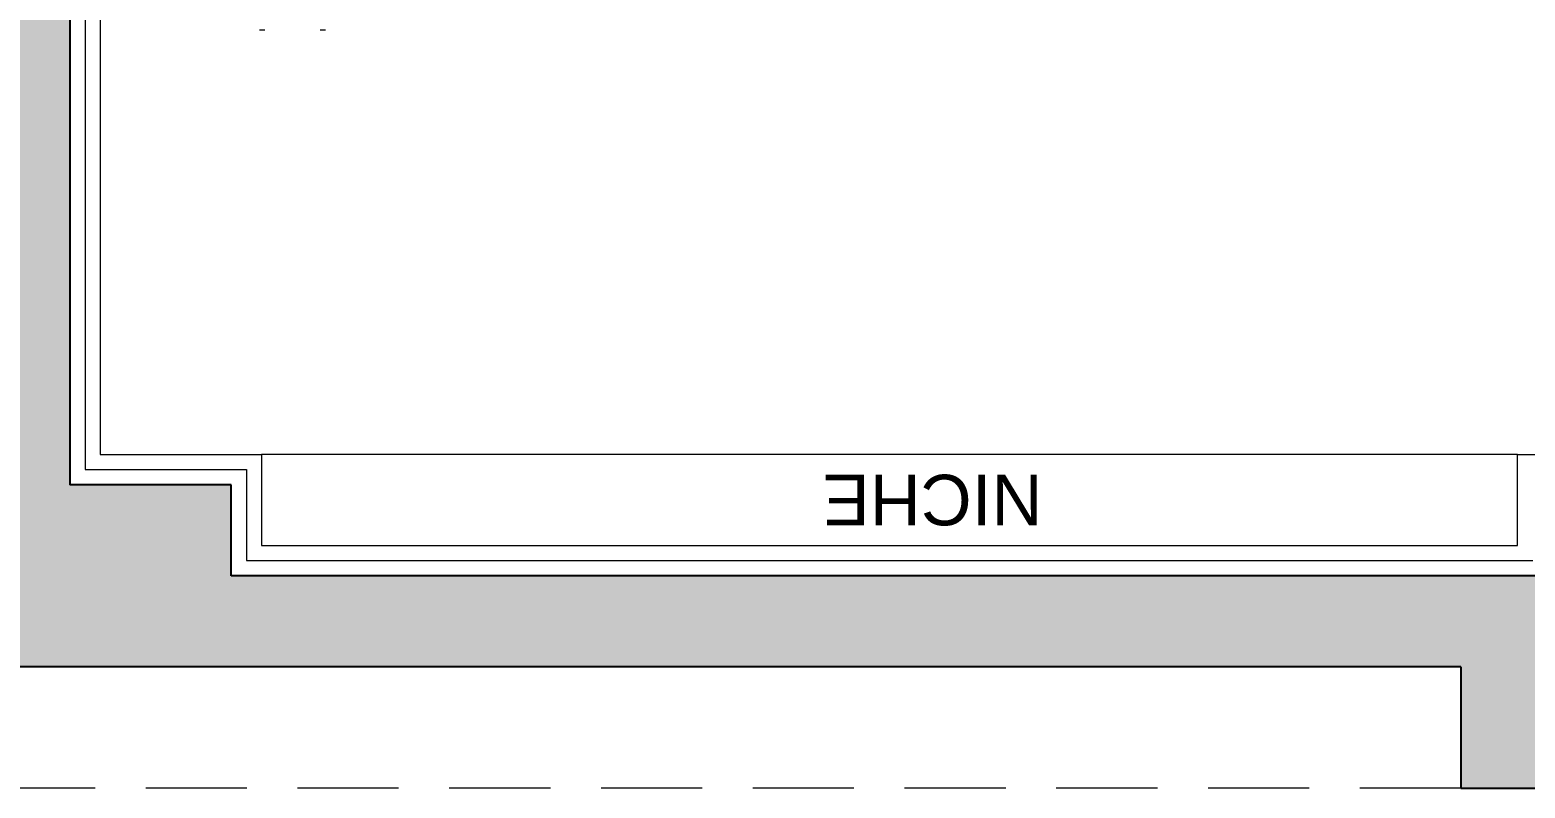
# Model space of a CAD drawing. Header units: inches. Extents: x 211391 to 214260, y -106888 to -102532.
# Drawn here: x 213209.2 to 213283.1, y -104890 to -104852.5 of the extents above; entities that cross this region are included whole.
import ezdxf

# ---------------------------------------------------------------- set-up
doc = ezdxf.new("R2010")
doc.units = ezdxf.units.IN
doc.header["$MEASUREMENT"] = 0
doc.linetypes.add('HIDDEN', pattern=[0.375, 0.25, -0.125])
for name, color, linetype, lineweight in [('FIXTURES', 8, 'Continuous', 9), ('HATCH', 251, 'Continuous', 13), ('HIDDEN', 8, 'Continuous', 13), ('STONE', 1, 'Continuous', 18), ('TEXT', 3, 'Continuous', 9), ('WALL', 5, 'Continuous', 25)]:
    doc.layers.add(name, color=color, linetype=linetype, lineweight=lineweight)
doc.styles.add('style5', font='arial.ttf', dxfattribs={"height": 9})

# ---------------------------------------------------------------- blocks, each defined once
blk = doc.blocks.new('ETJHTEj')
at = {"layer": 'FIXTURES', "color": 252, "extrusion": (-2.05085e-07, 7.76119e-08, 1)}
for p, q in [((1162.103, 548.62, 0), (1162.103, 548.881, 0)), ((1162.103, 545.625, 0), (1162.103, 545.886, 0))]:
    blk.add_line(p, q, dxfattribs=at)

msp = doc.modelspace()

# ---------------------------------------------------------------- hatches: boundary and pattern name
at = {"layer": 'HATCH', "ltscale": 15}
h = msp.add_hatch(color=256, dxfattribs=at)
h.dxf.hatch_style = 1
h.paths.add_polyline_path([(213252.888, -104807.541), (213180.888, -104807.541), (213180.888, -104812.041), (213206.638, -104812.041), (213206.638, -104875.041), (213141.888, -104875.041), (213141.888, -104884.041), (213129.888, -104884.041), (213129.888, -104887.041), (213144.888, -104887.041), (213144.888, -104890.041), (213147.888, -104890.041), (213147.888, -104888.541), (213149.388, -104888.541), (213149.388, -104890.041), (213153.888, -104890.041), (213153.888, -104884.041), (213279.888, -104884.041), (213279.888, -104890.041), (213284.388, -104890.041), (213284.388, -104888.541), (213285.888, -104888.541), (213285.888, -104890.041), (213288.888, -104890.041), (213288.888, -104887.041), (213303.888, -104887.041), (213303.888, -104884.041), (213291.888, -104884.041), (213291.888, -104875.041), (213284.184, -104875.041), (213284.184, -104879.541), (213219.117, -104879.541), (213219.117, -104875.041), (213211.138, -104875.041), (213211.138, -104812.041), (213252.888, -104812.041)])

# ---------------------------------------------------------------- linework, layer by layer
at = {"layer": 'HIDDEN', "linetype": 'HIDDEN', "ltscale": 20}
msp.add_line((213279.888, -104890.041), (213153.888, -104890.041), dxfattribs=at)
at = {"layer": 'STONE'}
msp.add_line((213282.683, -104873.541), (213220.616, -104873.541), dxfattribs=at)
for points in [[(213200.638, -104829.022), (213200.638, -104813.541), (213179.388, -104813.541), (213179.388, -104806.041), (213254.388, -104806.041), (213254.388, -104813.541), (213212.638, -104813.541), (213212.638, -104873.541), (213220.616, -104873.541), (213220.616, -104878.041)], [(213201.388, -104828.272), (213201.388, -104812.791), (213180.138, -104812.791), (213180.138, -104806.791), (213253.638, -104806.791), (213253.638, -104812.791), (213211.888, -104812.791), (213211.888, -104874.291), (213219.866, -104874.291), (213219.866, -104878.791), (213283.433, -104878.791)], [(213282.683, -104878.041), (213282.683, -104873.541), (213290.238, -104873.541), (213290.238, -104864.391), (213293.388, -104864.391)], [(213220.616, -104878.041), (213282.683, -104878.041)]]:
    msp.add_lwpolyline(points, dxfattribs=at)
at = {"layer": 'WALL', "ltscale": 20}
for p, q in [((213211.138, -104812.041), (213211.138, -104875.041)), ((213219.117, -104875.041), (213211.138, -104875.041)), ((213279.888, -104884.041), (213153.888, -104884.041)), ((213279.888, -104884.041), (213279.888, -104890.041)), ((213279.888, -104890.041), (213284.388, -104890.041))]:
    msp.add_line(p, q, dxfattribs=at)
at = {"layer": 'WALL', "ltscale": 25}
for p, q in [((213219.117, -104879.541), (213219.117, -104875.041)), ((213284.184, -104879.541), (213219.117, -104879.541))]:
    msp.add_line(p, q, dxfattribs=at)

# ---------------------------------------------------------------- block references
at = {"layer": 'FIXTURES', "rotation": 270}
msp.add_blockref('ETJHTEj', (212674.885, -103690.438), dxfattribs=at)

# ---------------------------------------------------------------- texts
at = {"layer": 'TEXT', "insert": (213253.773, -104877.043), "char_height": 2.5, "width": 19.60533, "attachment_point": 2, "rotation": 180, "style": 'style5'}
msp.add_mtext('\\A1;NICHE', dxfattribs=at)

doc.saveas('drawing.dxf')
